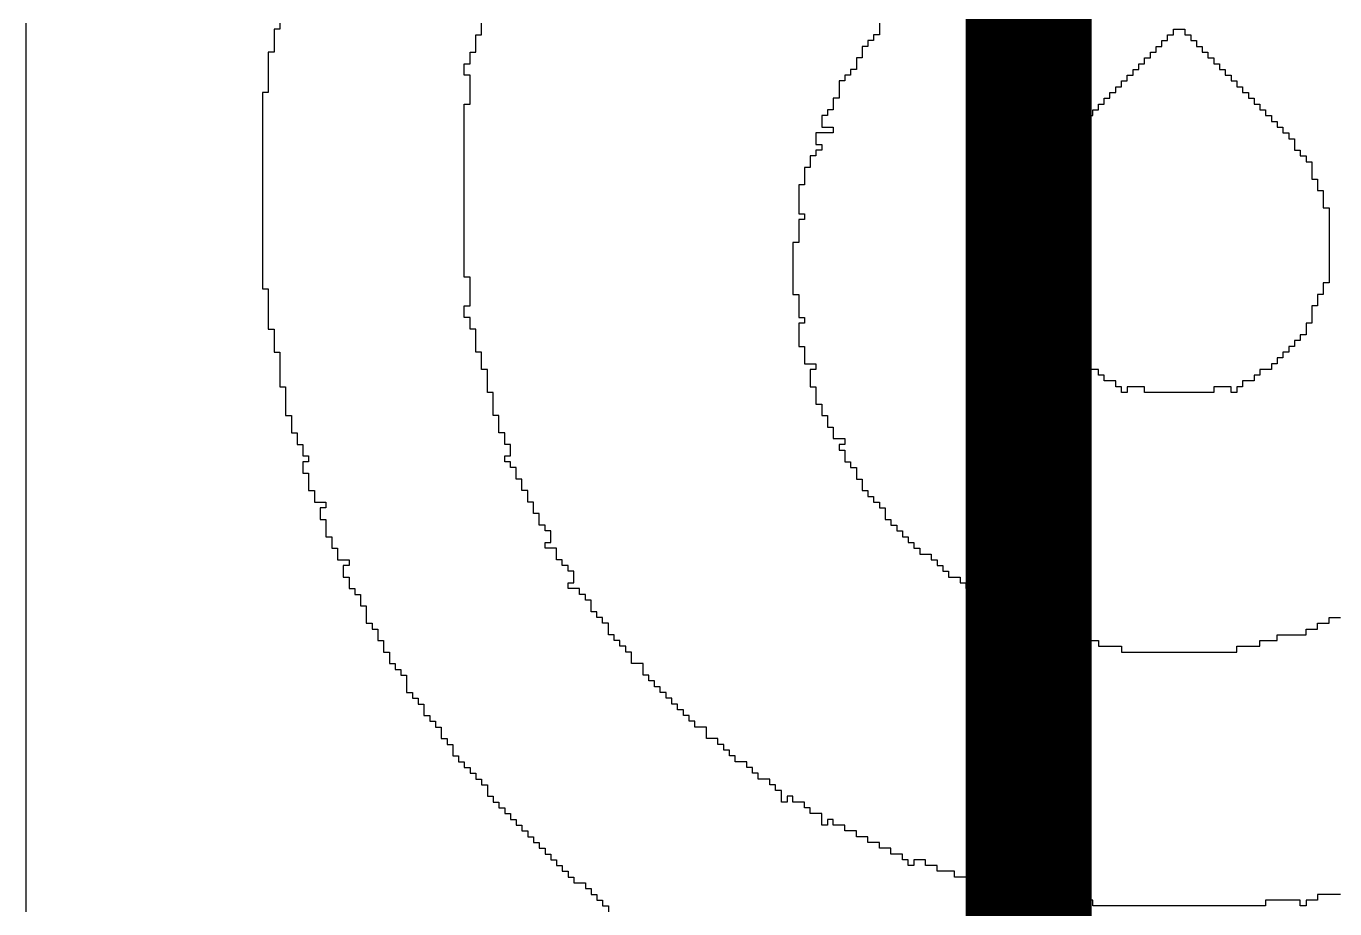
# Model space of a CAD drawing. Header units: millimetres. Extents: x -0.1 to 49.1, y -0.1 to 71.1.
# Drawn here: x 24.02 to 29.21, y 49.9 to 53.4 of the extents above; entities that cross this region are included whole.
import ezdxf

# ---------------------------------------------------------------- set-up
doc = ezdxf.new("R2010")
doc.units = ezdxf.units.MM
doc.layers.add('TopLayer', color=1, linetype='Continuous')
doc.layers.add('TopOverlay', color=2, linetype='Continuous')

msp = doc.modelspace()

# ---------------------------------------------------------------- linework, layer by layer
at = {"layer": 'TopLayer', "const_width": 0.5}
msp.add_lwpolyline([(28, 38.5), (28, 65)], dxfattribs=at)
at = {"layer": 'TopOverlay'}
for p, q in [((24.0202, 53.3869), (24.0202, 53.4098)), ((25.0271, 53.4098), (25.0271, 53.3869)), ((25.828, 53.3869), (25.828, 53.4098)), ((27.4071, 53.4098), (27.4071, 53.3869)), ((24.0202, 53.3641), (24.0202, 53.3869)), ((24.0202, 53.3412), (24.0202, 53.3641)), ((25.0271, 53.3869), (25.0042, 53.3869)), ((25.0042, 53.3869), (25.0042, 53.3641)), ((25.0042, 53.3641), (25.0042, 53.3412)), ((25.8052, 53.3412), (25.8052, 53.3641)), ((25.8052, 53.3641), (25.828, 53.3641)), ((25.828, 53.3641), (25.828, 53.3869)), ((27.4071, 53.3641), (27.3842, 53.3641)), ((27.3842, 53.3641), (27.3842, 53.3412)), ((27.4071, 53.3869), (27.4071, 53.3641)), ((28.5513, 53.3412), (28.5513, 53.3641)), ((28.5513, 53.3641), (28.5742, 53.3641)), ((28.5742, 53.3641), (28.5742, 53.3869)), ((28.5742, 53.3869), (28.62, 53.3869)), ((28.62, 53.3869), (28.62, 53.3641)), ((28.62, 53.3641), (28.6429, 53.3641)), ((28.6429, 53.3641), (28.6429, 53.3412)), ((24.0202, 53.3183), (24.0202, 53.3412)), ((24.0202, 53.2954), (24.0202, 53.3183)), ((25.0042, 53.3412), (25.0042, 53.3183)), ((25.0042, 53.3183), (25.0042, 53.2954)), ((25.8052, 53.3183), (25.8052, 53.3412)), ((25.8052, 53.2954), (25.8052, 53.3183)), ((27.3613, 53.3183), (27.3384, 53.3183)), ((27.3384, 53.3183), (27.3384, 53.2954)), ((27.3842, 53.3412), (27.3613, 53.3412)), ((27.3613, 53.3412), (27.3613, 53.3183)), ((28.5056, 53.2954), (28.5056, 53.3183)), ((28.5056, 53.3183), (28.5284, 53.3183)), ((28.5284, 53.3183), (28.5284, 53.3412)), ((28.5284, 53.3412), (28.5513, 53.3412)), ((28.6429, 53.3412), (28.6658, 53.3412)), ((28.6658, 53.3412), (28.6658, 53.3183)), ((28.6658, 53.3183), (28.6886, 53.3183)), ((28.6886, 53.3183), (28.6886, 53.2954)), ((24.0202, 53.2725), (24.0202, 53.2954)), ((24.0202, 53.2496), (24.0202, 53.2725)), ((24.0202, 53.2267), (24.0202, 53.2496)), ((25.0042, 53.2954), (24.9813, 53.2954)), ((24.9813, 53.2954), (24.9813, 53.2725)), ((24.9813, 53.2725), (24.9813, 53.2496)), ((24.9813, 53.2496), (24.9813, 53.2267)), ((25.7594, 53.2267), (25.7594, 53.2496)), ((25.7594, 53.2496), (25.7823, 53.2496)), ((25.7823, 53.2725), (25.7823, 53.2954)), ((25.7823, 53.2954), (25.8052, 53.2954)), ((25.7823, 53.2496), (25.7823, 53.2725)), ((27.3384, 53.2725), (27.3156, 53.2725)), ((27.3156, 53.2725), (27.3156, 53.2496)), ((27.3156, 53.2496), (27.3156, 53.2267)), ((27.3384, 53.2954), (27.3384, 53.2725)), ((28.4369, 53.2267), (28.4369, 53.2496)), ((28.4369, 53.2496), (28.4598, 53.2496)), ((28.4598, 53.2496), (28.4598, 53.2725)), ((28.4598, 53.2725), (28.4827, 53.2725)), ((28.4827, 53.2725), (28.4827, 53.2954)), ((28.4827, 53.2954), (28.5056, 53.2954)), ((28.6886, 53.2954), (28.7115, 53.2954)), ((28.7115, 53.2954), (28.7115, 53.2725)), ((28.7115, 53.2725), (28.7344, 53.2725)), ((28.7344, 53.2725), (28.7344, 53.2496)), ((28.7344, 53.2496), (28.7573, 53.2496)), ((28.7573, 53.2496), (28.7573, 53.2267)), ((24.0202, 53.2039), (24.0202, 53.2267)), ((24.0202, 53.181), (24.0202, 53.2039)), ((24.9813, 53.2267), (24.9813, 53.2039)), ((24.9813, 53.2039), (24.9813, 53.181)), ((25.7594, 53.2039), (25.7594, 53.2267)), ((25.7823, 53.2039), (25.7594, 53.2039)), ((25.7823, 53.181), (25.7823, 53.2039)), ((27.2927, 53.2039), (27.2698, 53.2039)), ((27.2698, 53.2039), (27.2698, 53.181)), ((27.3156, 53.2267), (27.2927, 53.2267)), ((27.2927, 53.2267), (27.2927, 53.2039)), ((28.3911, 53.181), (28.3911, 53.2039)), ((28.3911, 53.2039), (28.414, 53.2039)), ((28.414, 53.2039), (28.414, 53.2267)), ((28.414, 53.2267), (28.4369, 53.2267)), ((28.7573, 53.2267), (28.7802, 53.2267)), ((28.7802, 53.2267), (28.7802, 53.2039)), ((28.7802, 53.2039), (28.8031, 53.2039)), ((28.8031, 53.2039), (28.8031, 53.181)), ((24.0202, 53.1581), (24.0202, 53.181)), ((24.0202, 53.1352), (24.0202, 53.1581)), ((24.9813, 53.181), (24.9813, 53.1581)), ((24.9813, 53.1581), (24.9813, 53.1352)), ((25.7823, 53.1581), (25.7823, 53.181)), ((25.7823, 53.1352), (25.7823, 53.1581)), ((27.2698, 53.181), (27.2469, 53.181)), ((27.2469, 53.181), (27.2469, 53.1581)), ((27.2469, 53.1581), (27.2469, 53.1352)), ((28.3454, 53.1352), (28.3454, 53.1581)), ((28.3454, 53.1581), (28.3683, 53.1581)), ((28.3683, 53.1581), (28.3683, 53.181)), ((28.3683, 53.181), (28.3911, 53.181)), ((28.8031, 53.181), (28.8259, 53.181)), ((28.8259, 53.181), (28.8259, 53.1581)), ((28.8259, 53.1581), (28.8488, 53.1581)), ((28.8488, 53.1581), (28.8488, 53.1352)), ((24.0202, 53.1123), (24.0202, 53.1352)), ((24.0202, 53.0894), (24.0202, 53.1123)), ((24.9813, 53.1352), (24.9584, 53.1352)), ((24.9584, 53.1352), (24.9584, 53.1123)), ((24.9584, 53.1123), (24.9584, 53.0894)), ((25.7823, 53.1123), (25.7823, 53.1352)), ((25.7823, 53.0894), (25.7823, 53.1123)), ((27.2469, 53.1123), (27.224, 53.1123)), ((27.224, 53.1123), (27.224, 53.0894)), ((27.2469, 53.1352), (27.2469, 53.1123)), ((28.2996, 53.0894), (28.2996, 53.1123)), ((28.2996, 53.1123), (28.3225, 53.1123)), ((28.3225, 53.1123), (28.3225, 53.1352)), ((28.3225, 53.1352), (28.3454, 53.1352)), ((28.8488, 53.1352), (28.8717, 53.1352)), ((28.8717, 53.1352), (28.8717, 53.1123)), ((28.8717, 53.1123), (28.8946, 53.1123)), ((28.8946, 53.1123), (28.8946, 53.0894)), ((24.0202, 53.0666), (24.0202, 53.0894)), ((24.0202, 53.0437), (24.0202, 53.0666)), ((24.0202, 53.0208), (24.0202, 53.0437)), ((24.9584, 53.0894), (24.9584, 53.0666)), ((24.9584, 53.0666), (24.9584, 53.0437)), ((24.9584, 53.0437), (24.9584, 53.0208)), ((25.7594, 53.0666), (25.7594, 53.0894)), ((25.7594, 53.0894), (25.7823, 53.0894)), ((25.7594, 53.0437), (25.7594, 53.0666)), ((25.7594, 53.0208), (25.7594, 53.0437)), ((27.2011, 53.0437), (27.1782, 53.0437)), ((27.1782, 53.0437), (27.1782, 53.0208)), ((27.224, 53.0666), (27.2011, 53.0666)), ((27.2011, 53.0666), (27.2011, 53.0437)), ((27.224, 53.0894), (27.224, 53.0666)), ((28.2309, 53.0208), (28.2309, 53.0437)), ((28.2309, 53.0437), (28.2538, 53.0437)), ((28.2538, 53.0437), (28.2538, 53.0666)), ((28.2538, 53.0666), (28.2767, 53.0666)), ((28.2767, 53.0666), (28.2767, 53.0894)), ((28.2767, 53.0894), (28.2996, 53.0894)), ((28.8946, 53.0894), (28.9175, 53.0894)), ((28.9175, 53.0894), (28.9175, 53.0666)), ((28.9175, 53.0666), (28.9404, 53.0666)), ((28.9404, 53.0666), (28.9404, 53.0437)), ((28.9404, 53.0437), (28.9633, 53.0437)), ((28.9633, 53.0437), (28.9633, 53.0208)), ((24.0202, 52.9979), (24.0202, 53.0208)), ((24.0202, 52.975), (24.0202, 52.9979)), ((24.9584, 53.0208), (24.9584, 52.9979)), ((24.9584, 52.9979), (24.9584, 52.975)), ((25.7594, 52.9979), (25.7594, 53.0208)), ((25.7594, 52.975), (25.7594, 52.9979)), ((27.1782, 53.0208), (27.1782, 52.9979)), ((27.1782, 52.9979), (27.224, 52.9979)), ((27.224, 52.9979), (27.224, 52.975)), ((28.1852, 52.975), (28.1852, 52.9979)), ((28.1852, 52.9979), (28.2081, 52.9979)), ((28.2081, 52.9979), (28.2081, 53.0208)), ((28.2081, 53.0208), (28.2309, 53.0208)), ((28.9633, 53.0208), (28.9861, 53.0208)), ((28.9861, 53.0208), (28.9861, 52.9979)), ((28.9861, 52.9979), (29.009, 52.9979)), ((29.009, 52.9979), (29.009, 52.975)), ((24.0202, 52.9521), (24.0202, 52.975)), ((24.0202, 52.9292), (24.0202, 52.9521)), ((24.9584, 52.975), (24.9584, 52.9521)), ((24.9584, 52.9521), (24.9584, 52.9292)), ((25.7594, 52.9521), (25.7594, 52.975)), ((25.7594, 52.9292), (25.7594, 52.9521)), ((27.224, 52.975), (27.1554, 52.975)), ((27.1554, 52.975), (27.1554, 52.9521)), ((27.1554, 52.9521), (27.1554, 52.9292)), ((28.1394, 52.9292), (28.1394, 52.9521)), ((28.1394, 52.9521), (28.1623, 52.9521)), ((28.1623, 52.9521), (28.1623, 52.975)), ((28.1623, 52.975), (28.1852, 52.975)), ((29.009, 52.975), (29.0319, 52.975)), ((29.0319, 52.975), (29.0319, 52.9521)), ((29.0319, 52.9521), (29.0548, 52.9521)), ((29.0548, 52.9521), (29.0548, 52.9292)), ((24.0202, 52.9064), (24.0202, 52.9292)), ((24.0202, 52.8835), (24.0202, 52.9064)), ((24.0202, 52.8606), (24.0202, 52.8835)), ((24.9584, 52.9292), (24.9584, 52.9064)), ((24.9584, 52.9064), (24.9584, 52.8835)), ((24.9584, 52.8835), (24.9584, 52.8606)), ((25.7594, 52.9064), (25.7594, 52.9292)), ((25.7594, 52.8835), (25.7594, 52.9064)), ((25.7594, 52.8606), (25.7594, 52.8835)), ((27.1554, 52.8835), (27.1325, 52.8835)), ((27.1325, 52.8835), (27.1325, 52.8606)), ((27.1554, 52.9292), (27.1782, 52.9292)), ((27.1782, 52.9064), (27.1554, 52.9064)), ((27.1554, 52.9064), (27.1554, 52.8835)), ((27.1782, 52.9292), (27.1782, 52.9064)), ((28.0936, 52.8606), (28.0936, 52.8835)), ((28.0936, 52.8835), (28.1165, 52.8835)), ((28.1165, 52.8835), (28.1165, 52.9064)), ((28.1165, 52.9064), (28.1394, 52.9064)), ((28.1394, 52.9064), (28.1394, 52.9292)), ((29.0548, 52.9292), (29.0548, 52.9064)), ((29.0548, 52.9064), (29.0777, 52.9064)), ((29.0777, 52.9064), (29.0777, 52.8835)), ((29.0777, 52.8835), (29.1006, 52.8835)), ((29.1006, 52.8835), (29.1006, 52.8606)), ((24.0202, 52.8377), (24.0202, 52.8606)), ((24.0202, 52.8148), (24.0202, 52.8377)), ((24.9584, 52.8606), (24.9584, 52.8377)), ((24.9584, 52.8377), (24.9584, 52.8148)), ((25.7594, 52.8377), (25.7594, 52.8606)), ((25.7594, 52.8148), (25.7594, 52.8377)), ((27.1325, 52.8377), (27.1096, 52.8377)), ((27.1096, 52.8377), (27.1096, 52.8148)), ((27.1325, 52.8606), (27.1325, 52.8377)), ((28.0479, 52.8377), (28.0479, 52.8606)), ((28.0479, 52.8606), (28.0936, 52.8606)), ((28.0708, 52.8377), (28.0479, 52.8377)), ((28.0708, 52.8148), (28.0708, 52.8377)), ((29.1006, 52.8606), (29.1234, 52.8606)), ((29.1234, 52.8606), (29.1234, 52.8377)), ((29.1234, 52.8377), (29.1234, 52.8148)), ((24.0202, 52.7919), (24.0202, 52.8148)), ((24.0202, 52.7691), (24.0202, 52.7919)), ((24.9584, 52.8148), (24.9584, 52.7919)), ((24.9584, 52.7919), (24.9584, 52.7691)), ((25.7594, 52.7919), (25.7594, 52.8148)), ((25.7594, 52.7691), (25.7594, 52.7919)), ((27.1096, 52.8148), (27.1096, 52.7919)), ((27.1096, 52.7919), (27.1096, 52.7691)), ((28.0479, 52.7691), (28.0479, 52.7919)), ((28.0479, 52.7919), (28.0708, 52.7919)), ((28.0708, 52.7919), (28.0708, 52.8148)), ((29.1234, 52.8148), (29.1234, 52.7919)), ((29.1234, 52.7919), (29.1463, 52.7919)), ((29.1463, 52.7919), (29.1463, 52.7691)), ((24.0202, 52.7462), (24.0202, 52.7691)), ((24.0202, 52.7233), (24.0202, 52.7462)), ((24.9584, 52.7691), (24.9584, 52.7462)), ((24.9584, 52.7462), (24.9584, 52.7233)), ((25.7594, 52.7462), (25.7594, 52.7691)), ((25.7594, 52.7233), (25.7594, 52.7462)), ((27.1096, 52.7691), (27.0867, 52.7691)), ((27.0867, 52.7691), (27.0867, 52.7462)), ((27.0867, 52.7462), (27.0867, 52.7233)), ((28.025, 52.7233), (28.025, 52.7462)), ((28.025, 52.7462), (28.0479, 52.7462)), ((28.0479, 52.7462), (28.0479, 52.7691)), ((29.1463, 52.7691), (29.1463, 52.7462)), ((29.1463, 52.7462), (29.1692, 52.7462)), ((29.1692, 52.7462), (29.1692, 52.7233)), ((24.0202, 52.7004), (24.0202, 52.7233)), ((24.0202, 52.6775), (24.0202, 52.7004)), ((24.0202, 52.6546), (24.0202, 52.6775)), ((24.9584, 52.7233), (24.9584, 52.7004)), ((24.9584, 52.7004), (24.9584, 52.6775)), ((24.9584, 52.6775), (24.9584, 52.6546)), ((25.7594, 52.7004), (25.7594, 52.7233)), ((25.7594, 52.6775), (25.7594, 52.7004)), ((25.7594, 52.6546), (25.7594, 52.6775)), ((27.0867, 52.7233), (27.0867, 52.7004)), ((27.0867, 52.7004), (27.0867, 52.6775)), ((27.0867, 52.6775), (27.0867, 52.6546)), ((28.0021, 52.6546), (28.0021, 52.6775)), ((28.0021, 52.6775), (28.025, 52.6775)), ((28.025, 52.7004), (28.025, 52.7233)), ((28.025, 52.6775), (28.025, 52.7004)), ((29.1692, 52.7233), (29.1692, 52.7004)), ((29.1692, 52.7004), (29.1692, 52.6775)), ((29.1692, 52.6775), (29.1921, 52.6775)), ((29.1921, 52.6775), (29.1921, 52.6546)), ((24.0202, 52.6317), (24.0202, 52.6546)), ((24.0202, 52.6089), (24.0202, 52.6317)), ((24.9584, 52.6546), (24.9584, 52.6317)), ((24.9584, 52.6317), (24.9584, 52.6089)), ((25.7594, 52.6317), (25.7594, 52.6546)), ((25.7594, 52.6089), (25.7594, 52.6317)), ((27.0867, 52.6546), (27.1096, 52.6546)), ((27.1096, 52.6317), (27.0867, 52.6317)), ((27.0867, 52.6317), (27.0867, 52.6089)), ((27.1096, 52.6546), (27.1096, 52.6317)), ((28.0021, 52.6317), (28.0021, 52.6546)), ((28.0021, 52.6089), (28.0021, 52.6317)), ((29.1921, 52.6546), (29.1921, 52.6317)), ((29.1921, 52.6317), (29.1921, 52.6089)), ((24.0202, 52.586), (24.0202, 52.6089)), ((24.0202, 52.5631), (24.0202, 52.586)), ((24.9584, 52.6089), (24.9584, 52.586)), ((24.9584, 52.586), (24.9584, 52.5631)), ((25.7594, 52.586), (25.7594, 52.6089)), ((25.7594, 52.5631), (25.7594, 52.586)), ((27.0867, 52.6089), (27.0867, 52.586)), ((27.0867, 52.586), (27.0867, 52.5631)), ((28.0021, 52.586), (28.0021, 52.6089)), ((28.0021, 52.5631), (28.0021, 52.586)), ((29.1921, 52.6089), (29.1921, 52.586)), ((29.1921, 52.586), (29.1921, 52.5631)), ((24.0202, 52.5402), (24.0202, 52.5631)), ((24.0202, 52.5173), (24.0202, 52.5402)), ((24.9584, 52.5631), (24.9584, 52.5402)), ((24.9584, 52.5402), (24.9584, 52.5173)), ((25.7594, 52.5402), (25.7594, 52.5631)), ((25.7594, 52.5173), (25.7594, 52.5402)), ((27.0867, 52.5402), (27.0638, 52.5402)), ((27.0638, 52.5402), (27.0638, 52.5173)), ((27.0867, 52.5631), (27.0867, 52.5402)), ((28.0021, 52.5402), (28.0021, 52.5631)), ((28.0021, 52.5173), (28.0021, 52.5402)), ((29.1921, 52.5631), (29.1921, 52.5402)), ((29.1921, 52.5402), (29.1921, 52.5173)), ((24.0202, 52.4944), (24.0202, 52.5173)), ((24.0202, 52.4716), (24.0202, 52.4944)), ((24.0202, 52.4487), (24.0202, 52.4716)), ((24.9584, 52.5173), (24.9584, 52.4944)), ((24.9584, 52.4944), (24.9584, 52.4716)), ((24.9584, 52.4716), (24.9584, 52.4487)), ((25.7594, 52.4944), (25.7594, 52.5173)), ((25.7594, 52.4716), (25.7594, 52.4944)), ((25.7594, 52.4487), (25.7594, 52.4716)), ((27.0638, 52.5173), (27.0638, 52.4944)), ((27.0638, 52.4944), (27.0638, 52.4716)), ((27.0638, 52.4716), (27.0638, 52.4487)), ((28.0021, 52.4944), (28.0021, 52.5173)), ((28.0021, 52.4716), (28.0021, 52.4944)), ((28.0021, 52.4487), (28.0021, 52.4716)), ((29.1921, 52.5173), (29.1921, 52.4944)), ((29.1921, 52.4944), (29.1921, 52.4716)), ((29.1921, 52.4716), (29.1921, 52.4487)), ((24.0202, 52.4258), (24.0202, 52.4487)), ((24.0202, 52.4029), (24.0202, 52.4258)), ((24.9584, 52.4487), (24.9584, 52.4258)), ((24.9584, 52.4258), (24.9584, 52.4029)), ((25.7594, 52.4258), (25.7594, 52.4487)), ((25.7594, 52.4029), (25.7594, 52.4258)), ((27.0638, 52.4487), (27.0638, 52.4258)), ((27.0638, 52.4258), (27.0638, 52.4029)), ((28.0021, 52.4258), (28.0021, 52.4487)), ((28.0021, 52.4029), (28.0021, 52.4258)), ((29.1921, 52.4487), (29.1921, 52.4258)), ((29.1921, 52.4258), (29.1921, 52.4029)), ((24.0202, 52.38), (24.0202, 52.4029)), ((24.0202, 52.3571), (24.0202, 52.38)), ((24.9584, 52.4029), (24.9584, 52.38)), ((24.9584, 52.38), (24.9584, 52.3571)), ((25.7823, 52.4029), (25.7594, 52.4029)), ((25.7823, 52.38), (25.7823, 52.4029)), ((25.7823, 52.3571), (25.7823, 52.38)), ((27.0638, 52.4029), (27.0638, 52.38)), ((27.0638, 52.38), (27.0638, 52.3571)), ((27.9792, 52.38), (27.9792, 52.4029)), ((27.9792, 52.4029), (28.0021, 52.4029)), ((28.025, 52.38), (27.9792, 52.38)), ((28.025, 52.3571), (28.025, 52.38)), ((29.1921, 52.38), (29.1692, 52.38)), ((29.1692, 52.38), (29.1692, 52.3571)), ((29.1921, 52.4029), (29.1921, 52.38)), ((24.0202, 52.3342), (24.0202, 52.3571)), ((24.0202, 52.3114), (24.0202, 52.3342)), ((24.9584, 52.3571), (24.9813, 52.3571)), ((24.9813, 52.3571), (24.9813, 52.3342)), ((24.9813, 52.3342), (24.9813, 52.3114)), ((25.7823, 52.3342), (25.7823, 52.3571)), ((25.7823, 52.3114), (25.7823, 52.3342)), ((27.0638, 52.3571), (27.0638, 52.3342)), ((27.0638, 52.3342), (27.0867, 52.3342)), ((27.0867, 52.3342), (27.0867, 52.3114)), ((28.025, 52.3342), (28.025, 52.3571)), ((28.025, 52.3114), (28.025, 52.3342)), ((29.1692, 52.3342), (29.1463, 52.3342)), ((29.1463, 52.3342), (29.1463, 52.3114)), ((29.1692, 52.3571), (29.1692, 52.3342)), ((24.0202, 52.2885), (24.0202, 52.3114)), ((24.0202, 52.2656), (24.0202, 52.2885)), ((24.0202, 52.2427), (24.0202, 52.2656)), ((24.9813, 52.3114), (24.9813, 52.2885)), ((24.9813, 52.2885), (24.9813, 52.2656)), ((24.9813, 52.2656), (24.9813, 52.2427)), ((25.7594, 52.2656), (25.7594, 52.2885)), ((25.7594, 52.2885), (25.7823, 52.2885)), ((25.7594, 52.2427), (25.7594, 52.2656)), ((25.7823, 52.2885), (25.7823, 52.3114)), ((27.0867, 52.3114), (27.0867, 52.2885)), ((27.0867, 52.2885), (27.0867, 52.2656)), ((27.0867, 52.2656), (27.0867, 52.2427)), ((28.0479, 52.3114), (28.025, 52.3114)), ((28.0479, 52.2885), (28.0479, 52.3114)), ((28.0479, 52.2656), (28.0479, 52.2885)), ((28.0708, 52.2656), (28.0479, 52.2656)), ((28.0708, 52.2427), (28.0708, 52.2656)), ((29.1463, 52.2885), (29.1234, 52.2885)), ((29.1234, 52.2885), (29.1234, 52.2656)), ((29.1234, 52.2656), (29.1234, 52.2427)), ((29.1463, 52.3114), (29.1463, 52.2885)), ((24.0202, 52.2198), (24.0202, 52.2427)), ((24.0202, 52.1969), (24.0202, 52.2198)), ((24.9813, 52.2427), (24.9813, 52.2198)), ((24.9813, 52.2198), (24.9813, 52.1969)), ((25.7823, 52.2427), (25.7594, 52.2427)), ((25.7823, 52.2198), (25.7823, 52.2427)), ((25.7823, 52.1969), (25.7823, 52.2198)), ((27.0867, 52.2427), (27.1096, 52.2427)), ((27.1096, 52.2198), (27.0867, 52.2198)), ((27.0867, 52.2198), (27.0867, 52.1969)), ((27.1096, 52.2427), (27.1096, 52.2198)), ((28.0708, 52.2198), (28.0708, 52.2427)), ((28.0936, 52.2198), (28.0708, 52.2198)), ((28.0936, 52.1969), (28.0936, 52.2198)), ((29.1234, 52.2198), (29.1006, 52.2198)), ((29.1006, 52.2198), (29.1006, 52.1969)), ((29.1234, 52.2427), (29.1234, 52.2198)), ((24.0202, 52.1741), (24.0202, 52.1969)), ((24.0202, 52.1512), (24.0202, 52.1741)), ((24.9813, 52.1969), (25.0042, 52.1969)), ((25.0042, 52.1969), (25.0042, 52.1741)), ((25.0042, 52.1741), (25.0042, 52.1512)), ((25.8052, 52.1969), (25.7823, 52.1969)), ((25.8052, 52.1741), (25.8052, 52.1969)), ((25.8052, 52.1512), (25.8052, 52.1741)), ((27.0867, 52.1969), (27.0867, 52.1741)), ((27.0867, 52.1741), (27.0867, 52.1512)), ((28.0936, 52.1741), (28.0936, 52.1969)), ((28.1165, 52.1741), (28.0936, 52.1741)), ((28.1165, 52.1512), (28.1165, 52.1741)), ((29.1006, 52.1741), (29.0777, 52.1741)), ((29.0777, 52.1741), (29.0777, 52.1512)), ((29.1006, 52.1969), (29.1006, 52.1741)), ((24.0202, 52.1283), (24.0202, 52.1512)), ((24.0202, 52.1054), (24.0202, 52.1283)), ((24.0202, 52.0825), (24.0202, 52.1054)), ((25.0042, 52.1512), (25.0042, 52.1283)), ((25.0042, 52.1283), (25.0042, 52.1054)), ((25.0042, 52.1054), (25.0271, 52.1054)), ((25.0271, 52.1054), (25.0271, 52.0825)), ((25.8052, 52.1283), (25.8052, 52.1512)), ((25.8052, 52.1054), (25.8052, 52.1283)), ((25.828, 52.1054), (25.8052, 52.1054)), ((25.828, 52.0825), (25.828, 52.1054)), ((27.0867, 52.1512), (27.0867, 52.1283)), ((27.0867, 52.1283), (27.1096, 52.1283)), ((27.1096, 52.1283), (27.1096, 52.1054)), ((27.1096, 52.1054), (27.1096, 52.0825)), ((28.1394, 52.1512), (28.1165, 52.1512)), ((28.1394, 52.1283), (28.1394, 52.1512)), ((28.1623, 52.1283), (28.1394, 52.1283)), ((28.1623, 52.1054), (28.1623, 52.1283)), ((28.1852, 52.1054), (28.1623, 52.1054)), ((28.1852, 52.0825), (28.1852, 52.1054)), ((29.0319, 52.1054), (29.009, 52.1054)), ((29.009, 52.1054), (29.009, 52.0825)), ((29.0548, 52.1283), (29.0319, 52.1283)), ((29.0319, 52.1283), (29.0319, 52.1054)), ((29.0777, 52.1512), (29.0548, 52.1512)), ((29.0548, 52.1512), (29.0548, 52.1283)), ((24.0202, 52.0596), (24.0202, 52.0825)), ((24.0202, 52.0367), (24.0202, 52.0596)), ((25.0271, 52.0825), (25.0271, 52.0596)), ((25.0271, 52.0596), (25.0271, 52.0367)), ((25.828, 52.0596), (25.828, 52.0825)), ((25.828, 52.0367), (25.828, 52.0596)), ((27.1096, 52.0825), (27.1096, 52.0596)), ((27.1096, 52.0596), (27.1554, 52.0596)), ((27.1554, 52.0596), (27.1554, 52.0367)), ((28.2081, 52.0825), (28.1852, 52.0825)), ((28.2081, 52.0596), (28.2081, 52.0825)), ((28.2309, 52.0596), (28.2081, 52.0596)), ((28.2309, 52.0367), (28.2309, 52.0596)), ((28.9861, 52.0596), (28.9633, 52.0596)), ((28.9633, 52.0596), (28.9633, 52.0367)), ((29.009, 52.0825), (28.9861, 52.0825)), ((28.9861, 52.0825), (28.9861, 52.0596)), ((24.0202, 52.0139), (24.0202, 52.0367)), ((24.0202, 51.991), (24.0202, 52.0139)), ((25.0271, 52.0367), (25.0271, 52.0139)), ((25.0271, 52.0139), (25.0271, 51.991)), ((25.8509, 52.0367), (25.828, 52.0367)), ((25.8509, 52.0139), (25.8509, 52.0367)), ((25.8509, 51.991), (25.8509, 52.0139)), ((27.1554, 52.0367), (27.1325, 52.0367)), ((27.1325, 52.0367), (27.1325, 52.0139)), ((27.1325, 52.0139), (27.1325, 51.991)), ((28.2767, 52.0367), (28.2309, 52.0367)), ((28.2767, 52.0139), (28.2767, 52.0367)), ((28.2996, 52.0139), (28.2767, 52.0139)), ((28.2996, 51.991), (28.2996, 52.0139)), ((28.9175, 52.0139), (28.8946, 52.0139)), ((28.8946, 52.0139), (28.8946, 51.991)), ((28.9633, 52.0367), (28.9175, 52.0367)), ((28.9175, 52.0367), (28.9175, 52.0139)), ((24.0202, 51.9681), (24.0202, 51.991)), ((24.0202, 51.9452), (24.0202, 51.9681)), ((25.0271, 51.991), (25.0271, 51.9681)), ((25.0271, 51.9681), (25.05, 51.9681)), ((25.05, 51.9681), (25.05, 51.9452)), ((25.8509, 51.9681), (25.8509, 51.991)), ((25.8509, 51.9452), (25.8509, 51.9681)), ((27.1325, 51.991), (27.1325, 51.9681)), ((27.1325, 51.9681), (27.1554, 51.9681)), ((27.1554, 51.9681), (27.1554, 51.9452)), ((28.3454, 51.991), (28.2996, 51.991)), ((28.3454, 51.9681), (28.3454, 51.991)), ((28.3683, 51.9681), (28.3454, 51.9681)), ((28.3683, 51.9452), (28.3683, 51.9681)), ((28.4598, 51.9681), (28.3911, 51.9681)), ((28.3911, 51.9681), (28.3911, 51.9452)), ((28.4598, 51.9452), (28.4598, 51.9681)), ((28.8031, 51.9681), (28.7344, 51.9681)), ((28.7344, 51.9681), (28.7344, 51.9452)), ((28.8031, 51.9452), (28.8031, 51.9681)), ((28.8488, 51.9681), (28.8259, 51.9681)), ((28.8259, 51.9681), (28.8259, 51.9452)), ((28.8946, 51.991), (28.8488, 51.991)), ((28.8488, 51.991), (28.8488, 51.9681)), ((24.0202, 51.9223), (24.0202, 51.9452)), ((24.0202, 51.8994), (24.0202, 51.9223)), ((24.0202, 51.8765), (24.0202, 51.8994)), ((25.05, 51.9452), (25.05, 51.9223)), ((25.05, 51.9223), (25.05, 51.8994)), ((25.05, 51.8994), (25.05, 51.8765)), ((25.8738, 51.9452), (25.8509, 51.9452)), ((25.8738, 51.9223), (25.8738, 51.9452)), ((25.8738, 51.8994), (25.8738, 51.9223)), ((25.8738, 51.8765), (25.8738, 51.8994)), ((27.1554, 51.9452), (27.1554, 51.9223)), ((27.1554, 51.9223), (27.1554, 51.8994)), ((27.1554, 51.8994), (27.1782, 51.8994)), ((27.1782, 51.8994), (27.1782, 51.8765)), ((28.3911, 51.9452), (28.3683, 51.9452)), ((28.7344, 51.9452), (28.4598, 51.9452)), ((28.8259, 51.9452), (28.8031, 51.9452)), ((24.0202, 51.8537), (24.0202, 51.8765)), ((24.0202, 51.8308), (24.0202, 51.8537)), ((25.05, 51.8765), (25.05, 51.8537)), ((25.05, 51.8537), (25.0728, 51.8537)), ((25.0728, 51.8537), (25.0728, 51.8308)), ((25.8738, 51.8537), (25.8738, 51.8765)), ((25.8967, 51.8537), (25.8738, 51.8537)), ((25.8967, 51.8308), (25.8967, 51.8537)), ((27.1782, 51.8765), (27.1782, 51.8537)), ((27.1782, 51.8537), (27.2011, 51.8537)), ((27.2011, 51.8537), (27.2011, 51.8308)), ((24.0202, 51.8079), (24.0202, 51.8308)), ((24.0202, 51.785), (24.0202, 51.8079)), ((25.0728, 51.8308), (25.0728, 51.8079)), ((25.0728, 51.8079), (25.0728, 51.785)), ((25.8967, 51.8079), (25.8967, 51.8308)), ((25.8967, 51.785), (25.8967, 51.8079)), ((27.2011, 51.8308), (27.2011, 51.8079)), ((27.2011, 51.8079), (27.224, 51.8079)), ((27.224, 51.8079), (27.224, 51.785)), ((24.0202, 51.7621), (24.0202, 51.785)), ((24.0202, 51.7392), (24.0202, 51.7621)), ((25.0728, 51.785), (25.0957, 51.785)), ((25.0957, 51.785), (25.0957, 51.7621)), ((25.0957, 51.7621), (25.0957, 51.7392)), ((25.9196, 51.785), (25.8967, 51.785)), ((25.9196, 51.7621), (25.9196, 51.785)), ((25.9196, 51.7392), (25.9196, 51.7621)), ((27.224, 51.785), (27.224, 51.7621)), ((27.224, 51.7621), (27.2698, 51.7621)), ((27.2698, 51.7621), (27.2698, 51.7392)), ((24.0202, 51.7164), (24.0202, 51.7392)), ((24.0202, 51.6935), (24.0202, 51.7164)), ((24.0202, 51.6706), (24.0202, 51.6935)), ((25.0957, 51.7392), (25.1186, 51.7392)), ((25.1186, 51.7392), (25.1186, 51.7164)), ((25.1186, 51.7164), (25.1186, 51.6935)), ((25.1186, 51.6935), (25.1415, 51.6935)), ((25.1415, 51.6935), (25.1415, 51.6706)), ((25.9425, 51.7392), (25.9196, 51.7392)), ((25.9196, 51.6706), (25.9196, 51.6935)), ((25.9196, 51.6935), (25.9425, 51.6935)), ((25.9425, 51.7164), (25.9425, 51.7392)), ((25.9425, 51.6935), (25.9425, 51.7164)), ((27.2698, 51.7392), (27.2469, 51.7392)), ((27.2469, 51.7392), (27.2469, 51.7164)), ((27.2469, 51.7164), (27.2698, 51.7164)), ((27.2698, 51.7164), (27.2698, 51.6935)), ((27.2698, 51.6935), (27.2698, 51.6706)), ((24.0202, 51.6477), (24.0202, 51.6706)), ((24.0202, 51.6248), (24.0202, 51.6477)), ((25.1415, 51.6706), (25.1186, 51.6706)), ((25.1186, 51.6706), (25.1186, 51.6477)), ((25.1186, 51.6477), (25.1186, 51.6248)), ((25.9425, 51.6706), (25.9196, 51.6706)), ((25.9425, 51.6477), (25.9425, 51.6706)), ((25.9654, 51.6477), (25.9425, 51.6477)), ((25.9654, 51.6248), (25.9654, 51.6477)), ((27.2698, 51.6706), (27.2927, 51.6706)), ((27.2927, 51.6706), (27.2927, 51.6477)), ((27.2927, 51.6477), (27.3156, 51.6477)), ((27.3156, 51.6477), (27.3156, 51.6248)), ((24.0202, 51.6019), (24.0202, 51.6248)), ((24.0202, 51.579), (24.0202, 51.6019)), ((25.1186, 51.6248), (25.1415, 51.6248)), ((25.1415, 51.6248), (25.1415, 51.6019)), ((25.1415, 51.6019), (25.1415, 51.579)), ((25.9654, 51.6019), (25.9654, 51.6248)), ((25.9882, 51.6019), (25.9654, 51.6019)), ((25.9882, 51.579), (25.9882, 51.6019)), ((27.3156, 51.6248), (27.3156, 51.6019)), ((27.3156, 51.6019), (27.3384, 51.6019)), ((27.3384, 51.6019), (27.3384, 51.579)), ((24.0202, 51.5562), (24.0202, 51.579)), ((24.0202, 51.5333), (24.0202, 51.5562)), ((24.0202, 51.5104), (24.0202, 51.5333)), ((25.1415, 51.579), (25.1415, 51.5562)), ((25.1415, 51.5562), (25.1644, 51.5562)), ((25.1644, 51.5562), (25.1644, 51.5333)), ((25.1644, 51.5333), (25.1644, 51.5104)), ((25.9882, 51.5562), (25.9882, 51.579)), ((26.0111, 51.5562), (25.9882, 51.5562)), ((26.0111, 51.5333), (26.0111, 51.5562)), ((26.0111, 51.5104), (26.0111, 51.5333)), ((27.3384, 51.579), (27.3384, 51.5562)), ((27.3384, 51.5562), (27.3613, 51.5562)), ((27.3613, 51.5562), (27.3613, 51.5333)), ((27.3613, 51.5333), (27.3842, 51.5333)), ((27.3842, 51.5333), (27.3842, 51.5104)), ((24.0202, 51.4875), (24.0202, 51.5104)), ((24.0202, 51.4646), (24.0202, 51.4875)), ((25.1644, 51.5104), (25.2102, 51.5104)), ((25.2102, 51.4875), (25.1873, 51.4875)), ((25.1873, 51.4875), (25.1873, 51.4646)), ((25.2102, 51.5104), (25.2102, 51.4875)), ((26.034, 51.5104), (26.0111, 51.5104)), ((26.034, 51.4875), (26.034, 51.5104)), ((26.034, 51.4646), (26.034, 51.4875)), ((27.3842, 51.5104), (27.4071, 51.5104)), ((27.4071, 51.5104), (27.4071, 51.4875)), ((27.4071, 51.4875), (27.43, 51.4875)), ((27.43, 51.4875), (27.43, 51.4646)), ((24.0202, 51.4417), (24.0202, 51.4646)), ((24.0202, 51.4189), (24.0202, 51.4417)), ((25.1873, 51.4646), (25.1873, 51.4417)), ((25.1873, 51.4417), (25.2102, 51.4417)), ((25.2102, 51.4417), (25.2102, 51.4189)), ((26.0569, 51.4646), (26.034, 51.4646)), ((26.0569, 51.4417), (26.0569, 51.4646)), ((26.0569, 51.4189), (26.0569, 51.4417)), ((27.43, 51.4646), (27.43, 51.4417)), ((27.43, 51.4417), (27.4529, 51.4417)), ((27.4529, 51.4417), (27.4529, 51.4189)), ((24.0202, 51.396), (24.0202, 51.4189)), ((24.0202, 51.3731), (24.0202, 51.396)), ((25.2102, 51.4189), (25.2102, 51.396)), ((25.2102, 51.396), (25.2102, 51.3731)), ((26.0798, 51.4189), (26.0569, 51.4189)), ((26.0798, 51.396), (26.0798, 51.4189)), ((26.1027, 51.396), (26.0798, 51.396)), ((26.1027, 51.3731), (26.1027, 51.396)), ((27.4529, 51.4189), (27.4757, 51.4189)), ((27.4757, 51.4189), (27.4757, 51.396)), ((27.4757, 51.396), (27.4986, 51.396)), ((27.4986, 51.396), (27.4986, 51.3731)), ((24.0202, 51.3502), (24.0202, 51.3731)), ((24.0202, 51.3273), (24.0202, 51.3502)), ((24.0202, 51.3044), (24.0202, 51.3273)), ((25.2102, 51.3731), (25.233, 51.3731)), ((25.233, 51.3731), (25.233, 51.3502)), ((25.233, 51.3502), (25.233, 51.3273)), ((25.233, 51.3273), (25.2559, 51.3273)), ((25.2559, 51.3273), (25.2559, 51.3044)), ((26.0798, 51.3273), (26.0798, 51.3502)), ((26.0798, 51.3502), (26.1027, 51.3502)), ((26.1255, 51.3273), (26.0798, 51.3273)), ((26.1027, 51.3502), (26.1027, 51.3731)), ((26.1255, 51.3044), (26.1255, 51.3273)), ((27.4986, 51.3731), (27.5215, 51.3731)), ((27.5215, 51.3731), (27.5215, 51.3502)), ((27.5215, 51.3502), (27.5444, 51.3502)), ((27.5444, 51.3502), (27.5444, 51.3273)), ((27.5444, 51.3273), (27.5673, 51.3273)), ((27.5673, 51.3273), (27.5673, 51.3044)), ((24.0202, 51.2815), (24.0202, 51.3044)), ((24.0202, 51.2587), (24.0202, 51.2815)), ((25.2559, 51.3044), (25.2559, 51.2815)), ((25.2559, 51.2815), (25.3017, 51.2815)), ((25.3017, 51.2815), (25.3017, 51.2587)), ((26.1255, 51.2815), (26.1255, 51.3044)), ((26.1484, 51.2815), (26.1255, 51.2815)), ((26.1484, 51.2587), (26.1484, 51.2815)), ((27.5673, 51.3044), (27.6131, 51.3044)), ((27.6131, 51.3044), (27.6131, 51.2815)), ((27.6131, 51.2815), (27.6359, 51.2815)), ((27.6359, 51.2815), (27.6359, 51.2587)), ((24.0202, 51.2358), (24.0202, 51.2587)), ((24.0202, 51.2129), (24.0202, 51.2358)), ((25.3017, 51.2587), (25.2788, 51.2587)), ((25.2788, 51.2587), (25.2788, 51.2358)), ((25.2788, 51.2358), (25.2788, 51.2129)), ((26.1713, 51.2587), (26.1484, 51.2587)), ((26.1713, 51.2358), (26.1713, 51.2587)), ((26.1942, 51.2358), (26.1713, 51.2358)), ((26.1942, 51.2129), (26.1942, 51.2358)), ((27.6359, 51.2587), (27.6588, 51.2587)), ((27.6588, 51.2587), (27.6588, 51.2358)), ((27.6588, 51.2358), (27.6817, 51.2358)), ((27.6817, 51.2358), (27.6817, 51.2129)), ((24.0202, 51.19), (24.0202, 51.2129)), ((24.0202, 51.1671), (24.0202, 51.19)), ((25.2788, 51.2129), (25.3017, 51.2129)), ((25.3017, 51.2129), (25.3017, 51.19)), ((25.3017, 51.19), (25.3017, 51.1671)), ((26.1713, 51.1671), (26.1713, 51.19)), ((26.1713, 51.19), (26.1942, 51.19)), ((26.1942, 51.19), (26.1942, 51.2129)), ((27.6817, 51.2129), (27.7275, 51.2129)), ((27.7275, 51.2129), (27.7275, 51.19)), ((27.7275, 51.19), (27.7504, 51.19)), ((27.7504, 51.19), (27.7504, 51.1671)), ((24.0202, 51.1442), (24.0202, 51.1671)), ((24.0202, 51.1214), (24.0202, 51.1442)), ((24.0202, 51.0985), (24.0202, 51.1214)), ((25.3017, 51.1671), (25.3246, 51.1671)), ((25.3246, 51.1671), (25.3246, 51.1442)), ((25.3246, 51.1442), (25.3475, 51.1442)), ((25.3475, 51.1442), (25.3475, 51.1214)), ((25.3475, 51.1214), (25.3475, 51.0985)), ((26.2171, 51.1671), (26.1713, 51.1671)), ((26.2171, 51.1442), (26.2171, 51.1671)), ((26.24, 51.1442), (26.2171, 51.1442)), ((26.24, 51.1214), (26.24, 51.1442)), ((26.2629, 51.1214), (26.24, 51.1214)), ((26.2629, 51.0985), (26.2629, 51.1214)), ((27.7504, 51.1671), (27.7732, 51.1671)), ((27.7732, 51.1671), (27.7732, 51.1442)), ((27.7732, 51.1442), (27.819, 51.1442)), ((27.819, 51.1442), (27.819, 51.1214)), ((27.819, 51.1214), (27.8648, 51.1214)), ((27.8648, 51.1214), (27.8648, 51.0985)), ((24.0202, 51.0756), (24.0202, 51.0985)), ((24.0202, 51.0527), (24.0202, 51.0756)), ((25.3475, 51.0985), (25.3704, 51.0985)), ((25.3704, 51.0985), (25.3704, 51.0756)), ((25.3704, 51.0756), (25.3704, 51.0527)), ((26.2629, 51.0756), (26.2629, 51.0985)), ((26.2857, 51.0756), (26.2629, 51.0756)), ((26.2857, 51.0527), (26.2857, 51.0756)), ((27.8648, 51.0985), (27.8877, 51.0985)), ((27.8877, 51.0985), (27.8877, 51.0756)), ((27.8877, 51.0756), (27.9563, 51.0756)), ((27.9563, 51.0756), (27.9563, 51.0527)), ((24.0202, 51.0298), (24.0202, 51.0527)), ((24.0202, 51.0069), (24.0202, 51.0298)), ((25.3704, 51.0527), (25.3704, 51.0298)), ((25.3704, 51.0298), (25.3932, 51.0298)), ((25.3932, 51.0298), (25.3932, 51.0069)), ((26.3086, 51.0527), (26.2857, 51.0527)), ((26.3086, 51.0298), (26.3086, 51.0527)), ((26.3315, 51.0298), (26.3086, 51.0298)), ((26.3315, 51.0069), (26.3315, 51.0298)), ((27.9563, 51.0527), (28.0021, 51.0527)), ((28.0021, 51.0527), (28.0021, 51.0298)), ((28.0021, 51.0298), (28.0479, 51.0298)), ((28.0479, 51.0298), (28.0479, 51.0069)), ((29.1463, 51.0069), (29.1463, 51.0298)), ((29.1463, 51.0298), (29.1921, 51.0298)), ((29.1921, 51.0298), (29.1921, 51.0527)), ((29.1921, 51.0527), (29.2379, 51.0527)), ((24.0202, 50.984), (24.0202, 51.0069)), ((24.0202, 50.9612), (24.0202, 50.984)), ((25.3932, 51.0069), (25.4161, 51.0069)), ((25.4161, 51.0069), (25.4161, 50.984)), ((25.4161, 50.984), (25.4161, 50.9612)), ((26.3315, 50.984), (26.3315, 51.0069)), ((26.3544, 50.984), (26.3315, 50.984)), ((26.3544, 50.9612), (26.3544, 50.984)), ((28.0479, 51.0069), (28.0936, 51.0069)), ((28.0936, 51.0069), (28.0936, 50.984)), ((28.0936, 50.984), (28.1852, 50.984)), ((28.1852, 50.984), (28.1852, 50.9612)), ((28.9861, 50.9612), (28.9861, 50.984)), ((28.9861, 50.984), (29.1006, 50.984)), ((29.1006, 50.984), (29.1006, 51.0069)), ((29.1006, 51.0069), (29.1463, 51.0069)), ((24.0202, 50.9383), (24.0202, 50.9612)), ((24.0202, 50.9154), (24.0202, 50.9383)), ((24.0202, 50.8925), (24.0202, 50.9154)), ((25.4161, 50.9612), (25.439, 50.9612)), ((25.439, 50.9612), (25.439, 50.9383)), ((25.439, 50.9383), (25.439, 50.9154)), ((25.439, 50.9154), (25.4619, 50.9154)), ((25.4619, 50.9154), (25.4619, 50.8925)), ((26.3773, 50.9612), (26.3544, 50.9612)), ((26.3773, 50.9383), (26.3773, 50.9612)), ((26.4002, 50.9383), (26.3773, 50.9383)), ((26.4002, 50.9154), (26.4002, 50.9383)), ((26.423, 50.9154), (26.4002, 50.9154)), ((26.423, 50.8925), (26.423, 50.9154)), ((28.1852, 50.9612), (28.2767, 50.9612)), ((28.2767, 50.9612), (28.2767, 50.9383)), ((28.2767, 50.9383), (28.3683, 50.9383)), ((28.3683, 50.9383), (28.3683, 50.9154)), ((28.3683, 50.9154), (28.8259, 50.9154)), ((28.8259, 50.9154), (28.8259, 50.9383)), ((28.8259, 50.9383), (28.9175, 50.9383)), ((28.9175, 50.9383), (28.9175, 50.9612)), ((28.9175, 50.9612), (28.9861, 50.9612)), ((24.0202, 50.8696), (24.0202, 50.8925)), ((24.0202, 50.8467), (24.0202, 50.8696)), ((25.4619, 50.8925), (25.4619, 50.8696)), ((25.4619, 50.8696), (25.4848, 50.8696)), ((25.4848, 50.8696), (25.4848, 50.8467)), ((26.423, 50.8696), (26.423, 50.8925)), ((26.4688, 50.8696), (26.423, 50.8696)), ((26.4688, 50.8467), (26.4688, 50.8696)), ((24.0202, 50.8239), (24.0202, 50.8467)), ((24.0202, 50.801), (24.0202, 50.8239)), ((25.4848, 50.8467), (25.5077, 50.8467)), ((25.5077, 50.8467), (25.5077, 50.8239)), ((25.5077, 50.8239), (25.5305, 50.8239)), ((25.5305, 50.8239), (25.5305, 50.801)), ((26.4688, 50.8239), (26.4688, 50.8467)), ((26.4917, 50.8239), (26.4688, 50.8239)), ((26.4917, 50.801), (26.4917, 50.8239)), ((24.0202, 50.7781), (24.0202, 50.801)), ((24.0202, 50.7552), (24.0202, 50.7781)), ((24.0202, 50.7323), (24.0202, 50.7552)), ((25.5305, 50.801), (25.5305, 50.7781)), ((25.5305, 50.7781), (25.5305, 50.7552)), ((25.5305, 50.7552), (25.5534, 50.7552)), ((25.5534, 50.7552), (25.5534, 50.7323)), ((26.5146, 50.801), (26.4917, 50.801)), ((26.5146, 50.7781), (26.5146, 50.801)), ((26.5375, 50.7781), (26.5146, 50.7781)), ((26.5375, 50.7552), (26.5375, 50.7781)), ((26.5604, 50.7552), (26.5375, 50.7552)), ((26.5604, 50.7323), (26.5604, 50.7552)), ((24.0202, 50.7094), (24.0202, 50.7323)), ((24.0202, 50.6865), (24.0202, 50.7094)), ((25.5534, 50.7323), (25.5763, 50.7323)), ((25.5763, 50.7323), (25.5763, 50.7094)), ((25.5763, 50.7094), (25.5992, 50.7094)), ((25.5992, 50.7094), (25.5992, 50.6865)), ((26.5832, 50.7323), (26.5604, 50.7323)), ((26.5832, 50.7094), (26.5832, 50.7323)), ((26.6061, 50.7094), (26.5832, 50.7094)), ((26.6061, 50.6865), (26.6061, 50.7094)), ((24.0202, 50.6637), (24.0202, 50.6865)), ((24.0202, 50.6408), (24.0202, 50.6637)), ((25.5992, 50.6865), (25.5992, 50.6637)), ((25.5992, 50.6637), (25.6221, 50.6637)), ((25.6221, 50.6637), (25.6221, 50.6408)), ((26.629, 50.6865), (26.6061, 50.6865)), ((26.629, 50.6637), (26.629, 50.6865)), ((26.6519, 50.6637), (26.629, 50.6637)), ((26.6519, 50.6408), (26.6519, 50.6637)), ((24.0202, 50.6179), (24.0202, 50.6408)), ((24.0202, 50.595), (24.0202, 50.6179)), ((25.6221, 50.6408), (25.645, 50.6408)), ((25.645, 50.6408), (25.645, 50.6179)), ((25.645, 50.6179), (25.6679, 50.6179)), ((25.6679, 50.6179), (25.6679, 50.595)), ((26.6748, 50.6408), (26.6519, 50.6408)), ((26.6748, 50.6179), (26.6748, 50.6408)), ((26.7206, 50.6179), (26.6748, 50.6179)), ((26.7206, 50.595), (26.7206, 50.6179)), ((24.0202, 50.5721), (24.0202, 50.595)), ((24.0202, 50.5492), (24.0202, 50.5721)), ((24.0202, 50.5264), (24.0202, 50.5492)), ((25.6679, 50.595), (25.6679, 50.5721)), ((25.6679, 50.5721), (25.6907, 50.5721)), ((25.6907, 50.5721), (25.6907, 50.5492)), ((25.6907, 50.5492), (25.7136, 50.5492)), ((25.7136, 50.5492), (25.7136, 50.5264)), ((26.7206, 50.5721), (26.7206, 50.595)), ((26.7663, 50.5721), (26.7206, 50.5721)), ((26.7663, 50.5492), (26.7663, 50.5721)), ((26.7892, 50.5492), (26.7663, 50.5492)), ((26.7892, 50.5264), (26.7892, 50.5492)), ((24.0202, 50.5035), (24.0202, 50.5264)), ((24.0202, 50.4806), (24.0202, 50.5035)), ((25.7136, 50.5264), (25.7136, 50.5035)), ((25.7136, 50.5035), (25.7365, 50.5035)), ((25.7365, 50.5035), (25.7365, 50.4806)), ((26.8121, 50.5264), (26.7892, 50.5264)), ((26.8121, 50.5035), (26.8121, 50.5264)), ((26.835, 50.5035), (26.8121, 50.5035)), ((26.835, 50.4806), (26.835, 50.5035)), ((24.0202, 50.4577), (24.0202, 50.4806)), ((24.0202, 50.4348), (24.0202, 50.4577)), ((25.7365, 50.4806), (25.7594, 50.4806)), ((25.7594, 50.4806), (25.7594, 50.4577)), ((25.7594, 50.4577), (25.7823, 50.4577)), ((25.7823, 50.4577), (25.7823, 50.4348)), ((26.8807, 50.4806), (26.835, 50.4806)), ((26.8807, 50.4577), (26.8807, 50.4806)), ((26.9036, 50.4577), (26.8807, 50.4577)), ((26.9036, 50.4348), (26.9036, 50.4577)), ((24.0202, 50.4119), (24.0202, 50.4348)), ((24.0202, 50.389), (24.0202, 50.4119)), ((25.7823, 50.4348), (25.8052, 50.4348)), ((25.8052, 50.4348), (25.8052, 50.4119)), ((25.8052, 50.4119), (25.828, 50.4119)), ((25.828, 50.4119), (25.828, 50.389)), ((26.9265, 50.4348), (26.9036, 50.4348)), ((26.9265, 50.4119), (26.9265, 50.4348)), ((26.9723, 50.4119), (26.9265, 50.4119)), ((26.9723, 50.389), (26.9723, 50.4119)), ((24.0202, 50.3662), (24.0202, 50.389)), ((24.0202, 50.3433), (24.0202, 50.3662)), ((24.0202, 50.3204), (24.0202, 50.3433)), ((25.828, 50.389), (25.8509, 50.389)), ((25.8509, 50.389), (25.8509, 50.3662)), ((25.8509, 50.3662), (25.8509, 50.3433)), ((25.8509, 50.3433), (25.8738, 50.3433)), ((25.8738, 50.3433), (25.8738, 50.3204)), ((26.9952, 50.389), (26.9723, 50.389)), ((26.9952, 50.3662), (26.9952, 50.389)), ((27.0181, 50.3662), (26.9952, 50.3662)), ((27.0181, 50.3433), (27.0181, 50.3662)), ((27.0181, 50.3204), (27.0181, 50.3433)), ((27.0638, 50.3433), (27.0409, 50.3433)), ((27.0409, 50.3433), (27.0409, 50.3204)), ((27.0638, 50.3204), (27.0638, 50.3433)), ((24.0202, 50.2975), (24.0202, 50.3204)), ((24.0202, 50.2746), (24.0202, 50.2975)), ((25.8738, 50.3204), (25.8967, 50.3204)), ((25.8967, 50.3204), (25.8967, 50.2975)), ((25.8967, 50.2975), (25.9196, 50.2975)), ((25.9196, 50.2975), (25.9196, 50.2746)), ((27.0409, 50.3204), (27.0181, 50.3204)), ((27.1096, 50.3204), (27.0638, 50.3204)), ((27.1096, 50.2975), (27.1096, 50.3204)), ((27.1325, 50.2975), (27.1096, 50.2975)), ((27.1325, 50.2746), (27.1325, 50.2975)), ((24.0202, 50.2517), (24.0202, 50.2746)), ((24.0202, 50.2288), (24.0202, 50.2517)), ((25.9196, 50.2746), (25.9425, 50.2746)), ((25.9425, 50.2746), (25.9425, 50.2517)), ((25.9425, 50.2517), (25.9654, 50.2517)), ((25.9654, 50.2517), (25.9654, 50.2288)), ((27.1782, 50.2746), (27.1325, 50.2746)), ((27.1782, 50.2517), (27.1782, 50.2746)), ((27.1782, 50.2288), (27.1782, 50.2517)), ((27.224, 50.2517), (27.2011, 50.2517)), ((27.2011, 50.2517), (27.2011, 50.2288)), ((27.224, 50.2288), (27.224, 50.2517)), ((24.0202, 50.206), (24.0202, 50.2288)), ((24.0202, 50.1831), (24.0202, 50.206)), ((24.0202, 50.1602), (24.0202, 50.1831)), ((25.9654, 50.2288), (25.9882, 50.2288)), ((25.9882, 50.2288), (25.9882, 50.206)), ((25.9882, 50.206), (26.0111, 50.206)), ((26.0111, 50.206), (26.0111, 50.1831)), ((26.0111, 50.1831), (26.034, 50.1831)), ((26.034, 50.1831), (26.034, 50.1602)), ((27.2011, 50.2288), (27.1782, 50.2288)), ((27.2698, 50.2288), (27.224, 50.2288)), ((27.2698, 50.206), (27.2698, 50.2288)), ((27.3156, 50.206), (27.2698, 50.206)), ((27.3156, 50.1831), (27.3156, 50.206)), ((27.3613, 50.1831), (27.3156, 50.1831)), ((27.3613, 50.1602), (27.3613, 50.1831)), ((24.0202, 50.1373), (24.0202, 50.1602)), ((24.0202, 50.1144), (24.0202, 50.1373)), ((26.034, 50.1602), (26.0569, 50.1602)), ((26.0569, 50.1602), (26.0569, 50.1373)), ((26.0569, 50.1373), (26.0798, 50.1373)), ((26.0798, 50.1373), (26.0798, 50.1144)), ((27.4071, 50.1602), (27.3613, 50.1602)), ((27.4071, 50.1373), (27.4071, 50.1602)), ((27.4529, 50.1373), (27.4071, 50.1373)), ((27.4529, 50.1144), (27.4529, 50.1373)), ((24.0202, 50.0915), (24.0202, 50.1144)), ((24.0202, 50.0687), (24.0202, 50.0915)), ((26.0798, 50.1144), (26.1027, 50.1144)), ((26.1027, 50.1144), (26.1027, 50.0915)), ((26.1027, 50.0915), (26.1255, 50.0915)), ((26.1255, 50.0915), (26.1255, 50.0687)), ((27.4986, 50.1144), (27.4529, 50.1144)), ((27.4986, 50.0915), (27.4986, 50.1144)), ((27.5215, 50.0915), (27.4986, 50.0915)), ((27.5215, 50.0687), (27.5215, 50.0915)), ((27.5902, 50.0915), (27.5444, 50.0915)), ((27.5444, 50.0915), (27.5444, 50.0687)), ((27.5902, 50.0687), (27.5902, 50.0915)), ((24.0202, 50.0458), (24.0202, 50.0687)), ((24.0202, 50.0229), (24.0202, 50.0458)), ((26.1255, 50.0687), (26.1484, 50.0687)), ((26.1484, 50.0687), (26.1484, 50.0458)), ((26.1484, 50.0458), (26.1713, 50.0458)), ((26.1713, 50.0458), (26.1713, 50.0229)), ((27.5444, 50.0687), (27.5215, 50.0687)), ((27.6359, 50.0687), (27.5902, 50.0687)), ((27.6359, 50.0458), (27.6359, 50.0687)), ((27.7046, 50.0458), (27.6359, 50.0458)), ((27.7046, 50.0229), (27.7046, 50.0458)), ((24.0202, 50), (24.0202, 50.0229)), ((24.0202, 49.9771), (24.0202, 50)), ((24.0202, 49.9542), (24.0202, 49.9771)), ((26.1713, 50.0229), (26.1942, 50.0229)), ((26.1942, 50.0229), (26.1942, 50)), ((26.1942, 50), (26.24, 50)), ((26.24, 50), (26.24, 49.9771)), ((26.24, 49.9771), (26.2629, 49.9771)), ((26.2629, 49.9771), (26.2629, 49.9542)), ((27.7961, 50.0229), (27.7046, 50.0229)), ((27.7961, 50), (27.7961, 50.0229)), ((27.8877, 50), (27.7961, 50)), ((27.8877, 49.9771), (27.8877, 50)), ((27.9563, 49.9771), (27.8877, 49.9771)), ((27.9563, 49.9542), (27.9563, 49.9771)), ((24.0202, 49.9313), (24.0202, 49.9542)), ((24.0202, 49.9085), (24.0202, 49.9313)), ((26.2629, 49.9542), (26.2857, 49.9542)), ((26.2857, 49.9542), (26.2857, 49.9313)), ((26.2857, 49.9313), (26.3086, 49.9313)), ((26.3086, 49.9313), (26.3086, 49.9085)), ((28.0479, 49.9542), (27.9563, 49.9542)), ((28.0479, 49.9313), (28.0479, 49.9542)), ((28.0936, 49.9313), (28.0479, 49.9313)), ((28.0936, 49.9085), (28.0936, 49.9313)), ((28.2538, 49.9313), (28.1165, 49.9313)), ((28.1165, 49.9313), (28.1165, 49.9085)), ((28.2538, 49.9085), (28.2538, 49.9313)), ((29.0777, 49.9313), (28.9404, 49.9313)), ((28.9404, 49.9313), (28.9404, 49.9085)), ((29.0777, 49.9085), (29.0777, 49.9313)), ((29.1463, 49.9313), (29.1006, 49.9313)), ((29.1006, 49.9313), (29.1006, 49.9085)), ((29.2379, 49.9542), (29.1463, 49.9542)), ((29.1463, 49.9542), (29.1463, 49.9313)), ((24.0202, 49.8856), (24.0202, 49.9085)), ((26.3086, 49.9085), (26.3315, 49.9085)), ((26.3315, 49.9085), (26.3315, 49.8856)), ((28.1165, 49.9085), (28.0936, 49.9085)), ((28.9404, 49.9085), (28.2538, 49.9085)), ((29.1006, 49.9085), (29.0777, 49.9085))]:
    msp.add_line(p, q, dxfattribs=at)

doc.saveas('drawing.dxf')
